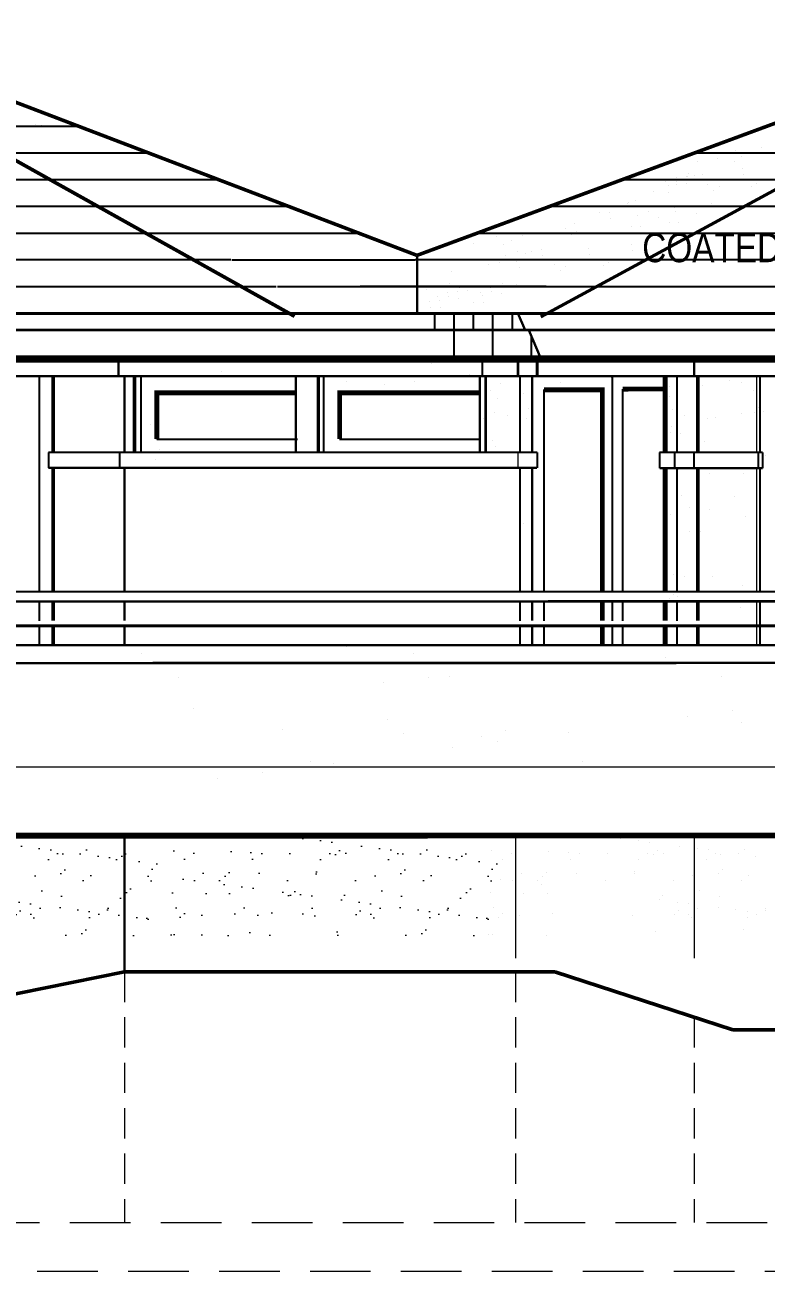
# Model space of a CAD drawing. Header units: inches. Extents: x 913 to 4010, y 85 to 6286.
# Drawn here: x 2356 to 2508.8, y 311.5 to 568.6 of the extents above; entities that cross this region are included whole.
import ezdxf

# ---------------------------------------------------------------- set-up
doc = ezdxf.new("R2010")
doc.units = ezdxf.units.IN
doc.header["$MEASUREMENT"] = 0
doc.linetypes.add('HIDDEN', pattern=[0.375, 0.25, -0.125])
doc.layers.add('FINISHED GRADE', color=3, linetype='Continuous', lineweight=50)
doc.layers.add('FOUNDATION', color=7, linetype='HIDDEN', lineweight=20)
for name, color, linetype in [('NORTH_ELEVATION', 7, 'Continuous'), ('SOUTH_ELEVATION', 7, 'Continuous'), ('SOUTH_ELEVATION_TEXT', 7, 'Continuous')]:
    doc.layers.add(name, color=color, linetype=linetype)
doc.styles.add('ARCHENT', font='technical.ttf', dxfattribs={"height": 6})

msp = doc.modelspace()

# ---------------------------------------------------------------- hatches: boundary and pattern name
at = {"layer": 'SOUTH_ELEVATION', "linetype": 'Continuous', "lineweight": 20, "ltscale": 0.75}
h = msp.add_hatch(dxfattribs=at)
h.set_pattern_fill('AR-SAND', scale=4.5, style=0)
h.set_pattern_definition([(142.51866, (2905.452, 1794.9066), (0.280646, 8.6708), [0, -6.84, 0, -7.65, 0, -7.3125]), (172.5187, (2905.452, 1794.907), (-7.96813, 12.69706), [0, -3.69, 0, -6.165, 0, -2.3625]), (212.51866, (2910.987, 1794.9084), (-14.013646, 0.0209), [0, -2.25, 0, -8.1, 0, -10.575]), (222.5187, (2910.987, 1794.908), (-13.52886, 3.94513), [0, -1.125, 0, -5.31, 0, -6.075])])
h.paths.add_polyline_path([(2315.32, 380.67), (2315.31, 401.66), (2384.94, 401.68), (2384.95, 380.69)])
h = msp.add_hatch(dxfattribs=at)
h.set_pattern_fill('AR-SAND', scale=4.5, style=0)
h.set_pattern_definition([(142.51866, (2975.571, 1794.9066), (0.280646, 8.6708), [0, -6.84, 0, -7.65, 0, -7.3125]), (172.5187, (2975.571, 1794.907), (-7.96813, 12.69706), [0, -3.69, 0, -6.165, 0, -2.3625]), (212.51866, (2981.106, 1794.9084), (-14.013646, 0.0209), [0, -2.25, 0, -8.1, 0, -10.575]), (222.5187, (2981.106, 1794.908), (-13.52886, 3.94513), [0, -1.125, 0, -5.31, 0, -6.075])])
h.paths.add_polyline_path([(2385.43, 380.67), (2385.43, 401.66), (2455.06, 401.68), (2455.07, 380.69)])

# ---------------------------------------------------------------- linework, layer by layer
at = {"layer": 'FINISHED GRADE', "color": 3}
for p, q in [((2376.49, 373.23), (2287.93, 355.23)), ((2465.19, 373.23), (2376.49, 373.23)), ((2501.95, 361.23), (2465.19, 373.23)), ((2590.78, 361.23), (2501.95, 361.23))]:
    msp.add_line(p, q, dxfattribs=at)
at = {"layer": 'FOUNDATION', "color": 7, "ltscale": 25}
for p, q in [((2376.49, 373.23), (2376.49, 321.48)), ((2457.08, 373.23), (2457.08, 321.48)), ((2493.95, 363.84), (2493.95, 321.48))]:
    msp.add_line(p, q, dxfattribs=at)
at = {"layer": 'NORTH_ELEVATION', "color": 93, "linetype": 'Continuous', "lineweight": 20, "ltscale": 0.5}
for p, q in [((2358.9, 550.47), (2358.9, 550.47)), ((2358.04, 547.96), (2358.04, 547.96)), ((2356.01, 547.57), (2356.01, 547.57)), ((2502.47, 542.64), (2502.47, 542.64)), ((2507.86, 543.29), (2507.86, 543.29)), ((2494.65, 540.52), (2494.65, 540.52)), ((2496.51, 542.29), (2496.51, 542.29)), ((2498.66, 541.05), (2498.66, 541.05)), ((2502.28, 540.51), (2502.28, 540.51)), ((2503.72, 541.41), (2503.72, 541.41)), ((2492.59, 537.41), (2492.59, 537.41)), ((2494.02, 537.59), (2494.02, 537.59)), ((2495.58, 537.84), (2495.58, 537.84)), ((2503.85, 538.92), (2503.85, 538.92)), ((2490.27, 537.15), (2490.27, 537.15)), ((2490.34, 535.73), (2490.34, 535.73)), ((2492.42, 535.91), (2492.42, 535.91)), ((2496.71, 535.69), (2496.71, 535.69)), ((2504.45, 536.49), (2504.45, 536.49)), ((2505.7, 535.25), (2505.7, 535.25)), ((2481.91, 532.29), (2481.91, 532.29)), ((2485.58, 534.15), (2485.58, 534.15)), ((2488.74, 534.05), (2488.74, 534.05)), ((2497.95, 534.46), (2497.95, 534.46)), ((2474.45, 529.81), (2474.45, 529.81)), ((2480.45, 531.92), (2480.45, 531.92)), ((2484.51, 530.2), (2484.51, 530.2)), ((2489.82, 530.89), (2489.82, 530.89)), ((2492.25, 531), (2492.25, 531)), ((2494.4, 529.76), (2494.4, 529.76)), ((2497.56, 531.69), (2497.56, 531.69)), ((2476.6, 528.57), (2476.6, 528.57)), ((2486.66, 528.96), (2486.66, 528.96)), ((2490.72, 527.9), (2490.72, 527.9)), ((2454.99, 525.77), (2454.99, 525.77)), ((2458.55, 525.19), (2458.55, 525.19)), ((2467.32, 526.58), (2467.32, 526.58)), ((2468.56, 525.34), (2468.56, 525.34)), ((2482.98, 527.1), (2482.98, 527.1)), ((2462.56, 522.24), (2462.56, 522.24)), ((2472.22, 522.48), (2472.22, 522.48)), ((2481.08, 523.35), (2481.08, 523.35)), ((2436.96, 520.9), (2436.96, 520.9)), ((2453.76, 519.49), (2453.76, 519.49)), ((2455.11, 521.09), (2455.11, 521.09)), ((2457.26, 519.85), (2457.26, 519.85)), ((2460.43, 521.78), (2460.43, 521.78)), ((2473.94, 520.12), (2473.94, 520.12)), ((2443.83, 517.73), (2443.83, 517.73)), ((2451.44, 519.23), (2451.44, 519.23)), ((2465.08, 519.25), (2465.08, 519.25)), ((2466.33, 518.01), (2466.33, 518.01)), ((2475.19, 518.89), (2475.19, 518.89)), ((2439.6, 514.67), (2439.6, 514.67)), ((2451.98, 514.37), (2451.98, 514.37)), ((2454.31, 514.62), (2454.31, 514.62)), ((2457.3, 515.05), (2457.3, 515.05)), ((2438.78, 513.94), (2438.78, 513.94)), ((2443.12, 513.49), (2443.12, 513.49)), ((2445.27, 512.25), (2445.27, 512.25)), ((2454.13, 513.13), (2454.13, 513.13)), ((2439.45, 511.63), (2439.45, 511.63)), ((2441.6, 510.39), (2441.6, 510.39)), ((2450.46, 511.27), (2450.46, 511.27))]:
    msp.add_line(p, q, dxfattribs=at)
at = {"layer": 'NORTH_ELEVATION', "color": 93, "linetype": 'Continuous', "ltscale": 0.5}
for p, q in [((2367.14, 547.66), (2211.19, 547.66)), ((2381.54, 542.16), (2197.11, 542.16)), ((2678.75, 542.16), (2493.92, 542.16)), ((2395.95, 536.66), (2183.03, 536.66)), ((2665.55, 536.66), (2479.02, 536.66)), ((2410.35, 531.16), (2168.94, 531.16)), ((2652.35, 531.16), (2464.13, 531.16)), ((2154.86, 525.66), (2424.76, 525.66)), ((2449.23, 525.66), (2639.15, 525.66)), ((2398.38, 520.16), (2140.78, 520.16)), ((2398.58, 520.16), (2436.41, 520.16)), ((2625.95, 520.16), (2436.41, 520.16)), ((2126.7, 514.66), (2407.73, 514.66)), ((2408, 514.66), (2444.63, 514.66)), ((2463.45, 514.66), (2425.06, 514.66)), ((2436.41, 514.66), (2612.75, 514.66)), ((2440.4, 509.16), (2440.4, 505.65)), ((2444.36, 509.16), (2444.36, 505.65)), ((2448.4, 509.16), (2448.4, 505.65)), ((2452.36, 509.16), (2452.36, 505.65)), ((2456.4, 509.16), (2456.4, 505.65)), ((2431, 505.66), (3588.17, 505.66))]:
    msp.add_line(p, q, dxfattribs=at)
at = {"layer": 'NORTH_ELEVATION', "color": 93, "linetype": 'Continuous', "lineweight": 30, "ltscale": 0.5}
msp.add_line((1372.12, 509.16), (3589.58, 509.16), dxfattribs=at)
at = {"layer": 'NORTH_ELEVATION', "color": 49, "linetype": 'Continuous', "ltscale": 0.5}
for p, q in [((2444.36, 505.55), (2444.36, 499.55)), ((2452.36, 505.55), (2452.36, 499.55)), ((2460.36, 504.46), (2460.36, 499.55)), ((2375.26, 499.62), (2656.43, 499.62)), ((2383.16, 483.17), (2412.16, 483.17)), ((2420.84, 483.17), (2449.84, 483.17)), ((2382.93, 478.88), (2382.93, 478.88, 1)), ((2508.07, 480.38, 1), (2486.78, 480.38, 1)), ((2493.87, 480.38, 1), (2493.87, 477.13, 0.88)), ((2507.15, 480.38), (2507.15, 477.13, 0.88))]:
    msp.add_line(p, q, dxfattribs=at)
at = {"layer": 'NORTH_ELEVATION', "color": 49, "linetype": 'Continuous', "ltscale": 0.25}
msp.add_line((2450.21, 499.66), (2450.21, 496.16), dxfattribs=at)
at = {"layer": 'NORTH_ELEVATION', "color": 7, "linetype": 'Continuous', "lineweight": 20, "ltscale": 0.5}
for p, q in [((2457.62, 499.66), (2457.62, 496.16)), ((2457.62, 480.38), (2457.62, 477.21, -0.04)), ((2506.86, 451.66, 0.17), (2506.86, 477.13, 0.88)), ((2506.86, 440.62, -0.14), (2506.86, 449.67, 0.11)), ((2504.91, 440.86), (2504.91, 440.86)), ((2379.94, 438.82), (2379.94, 438.82)), ((2435.99, 438.92), (2435.99, 438.92)), ((2488.12, 438.13), (2488.12, 438.13)), ((2387.53, 433.99), (2387.53, 433.99)), ((2429.98, 432.93), (2429.98, 432.93)), ((2439.23, 434), (2439.23, 434)), ((2443.58, 434.09), (2443.58, 434.09)), ((2499.64, 434.19), (2499.64, 434.19)), ((2390.78, 427.62), (2390.78, 427.62)), ((2501.85, 427.06), (2501.85, 427.06)), ((2430.7, 425.37), (2430.7, 425.37)), ((2492.48, 425.82), (2492.48, 425.82)), ((2503.69, 424.77), (2503.69, 424.77)), ((2409.03, 423.24), (2409.03, 423.24)), ((2434.01, 422.33), (2434.01, 422.33)), ((2450.1, 421.79), (2450.1, 421.79)), ((2455.07, 423.02), (2455.07, 423.02)), ((2468.03, 422.61), (2468.03, 422.61)), ((2444.03, 419.45), (2444.03, 419.45)), ((2453.4, 420.68), (2453.4, 420.68)), ((2414.86, 416.58), (2414.86, 416.58)), ((2470.91, 416.68), (2470.91, 416.68)), ((2401.26, 415.42), (2401.26, 415.42)), ((2404.95, 414.3), (2404.95, 414.3)), ((2419.58, 416.23), (2419.58, 416.23)), ((2457.31, 415.52), (2457.31, 415.52)), ((2395.58, 413.07), (2395.58, 413.07))]:
    msp.add_line(p, q, dxfattribs=at)
at = {"layer": 'NORTH_ELEVATION', "color": 7, "linetype": 'Continuous', "ltscale": 0.5}
for p, q in [((2358.89, 496.16, -0.38), (2358.89, 451.66, -0.38)), ((2379.93, 480.3), (2379.93, 496.08)), ((2417.59, 480.39), (2417.59, 496.17)), ((2458.02, 496.16), (2458.02, 480.38)), ((2477.06, 496.08, -1), (2477.06, 451.66, -1)), ((2507.56, 480.38), (2507.56, 496.16)), ((2462.96, 493.39), (2462.96, 451.66)), ((2479.2, 493.47, -0.34), (2479.2, 451.66, -0.34)), ((2450.21, 480.38), (2360.78, 480.38, -0.21)), ((2361.79, 480.38, 1.38), (2360.78, 480.38, 1.38)), ((2360.78, 480.38, 1.38), (2360.78, 477.21, 1.38)), ((2382.93, 480.38), (2361.79, 480.38)), ((2375.45, 480.38), (2375.45, 477.21, 1.96)), ((2461.55, 480.38), (2450.21, 480.38)), ((2461.55, 480.38), (2461.55, 477.21)), ((2486.78, 480.38), (2486.8, 477.13)), ((2489.88, 480.38), (2489.88, 477.13, 0.88)), ((2508.07, 480.38), (2508.07, 477.13, 0.88)), ((2458.02, 477.21, -0.04), (2458.02, 451.66, -0.01)), ((2507.56, 451.66, 0.17), (2507.56, 477.13, 0.88)), ((2358.89, 449.65, -0.38), (2358.89, 445.66, -0.38)), ((2458.02, 449.67, -0.01), (2458.02, 445.66, 0)), ((2462.96, 449.67), (2462.96, 445.66)), ((2477.06, 449.67, -1), (2477.06, 445.66, -1)), ((2479.2, 449.67, -0.34), (2479.2, 445.66, -0.34)), ((2507.56, 440.62, -0.14), (2507.56, 449.68, 0.11)), ((2358.89, 444.64, -0.38), (2358.89, 440.62, -0.38)), ((2458.02, 444.64, 0), (2458.02, 440.62, 0.01)), ((2462.96, 444.64), (2462.96, 440.62)), ((2477.06, 444.64, -1), (2477.06, 440.62, -1)), ((2479.2, 444.64, -0.34), (2479.2, 440.62, -0.34))]:
    msp.add_line(p, q, dxfattribs=at)
at = {"layer": 'NORTH_ELEVATION', "color": 49, "linetype": 'Continuous', "lineweight": 20, "ltscale": 0.5}
msp.add_line((2506.86, 480.38), (2506.86, 496.16), dxfattribs=at)
at = {"layer": 'NORTH_ELEVATION', "color": 47, "linetype": 'Continuous', "ltscale": 0.5}
for p, q in [((2383.16, 483.17), (2383.16, 492.68)), ((2411.79, 492.68, 42.21), (2383.16, 492.68, 43.09)), ((2411.79, 492.68, -2.86), (2383.24, 492.68, -1.98))]:
    msp.add_line(p, q, dxfattribs=at)
at = {"layer": 'NORTH_ELEVATION', "color": 103, "linetype": 'Continuous', "ltscale": 0.5}
msp.add_line((3651.72, 451.66), (2195.88, 451.66), dxfattribs=at)
at = {"layer": 'NORTH_ELEVATION', "color": 103, "linetype": 'Continuous', "lineweight": 40, "ltscale": 0.5}
msp.add_line((3649.22, 444.64), (2198.6, 444.64), dxfattribs=at)
at = {"layer": 'NORTH_ELEVATION', "linetype": 'HIDDEN', "lineweight": 5, "ltscale": 100}
for p, q in [((2457.08, 401.05), (2457.08, 373.23)), ((2493.95, 401.05), (2493.95, 363.84))]:
    msp.add_line(p, q, dxfattribs=at)
at = {"layer": 'NORTH_ELEVATION', "linetype": 'HIDDEN', "lineweight": 5, "ltscale": 50}
for p, q in [((2158.99, 321.48), (3034.71, 321.48)), ((2170.99, 311.48), (3039.32, 311.48))]:
    msp.add_line(p, q, dxfattribs=at)
at = {"layer": 'NORTH_ELEVATION', "color": 93, "linetype": 'Continuous', "ltscale": 0.5}
for points, const_width in [([(2304.74, 568.23), (2411.55, 508.48)], 0.75), ([(2313.25, 568.23), (2436.79, 521.06)], 0.75), ([(2564.25, 568.12), (2436.79, 521.06)], 0.75), ([(1408.4, 509.04), (3589.53, 509.04)], 0.5), ([(1407.04, 505.66), (3588.17, 505.67)], 0.5)]:
    msp.add_lwpolyline(points, dxfattribs=dict(at, const_width=const_width))
at = {"layer": 'NORTH_ELEVATION', "color": 7, "linetype": 'Continuous', "ltscale": 0.5}
for points, const_width in [([(2376.26, 499.62), (2375.27, 499.62), (2375.27, 495.91)], 0.5), ([(2458.43, 499.7), (2457.62, 499.66), (2457.62, 496.16)], 0.5), ([(2493.94, 498.99), (2493.94, 496.41)], 0.5), ([(2450.96, 496.16), (1426.21, 496.16)], 0.5), ([(2371.24, 496.16), (2457, 496.16)], 0.5), ([(2450.96, 496.16), (2450.96, 480.38)], 0.5), ([(3651.72, 440.62), (2195.99, 440.62), (2195.99, 436.91)], 0.5), ([(2195.99, 436.91), (3651.72, 437.16)], 0.5), ([(3649.47, 401.64), (2199.1, 401.16)], 1)]:
    msp.add_lwpolyline(points, dxfattribs=dict(at, const_width=const_width))
at = {"layer": 'NORTH_ELEVATION', "color": 49, "linetype": 'Continuous', "ltscale": 0.5, "const_width": 0.5}
msp.add_lwpolyline([(2658.3, 496.16), (2450.21, 496.16)], dxfattribs=at)
at = {"layer": 'NORTH_ELEVATION', "color": 7, "linetype": 'Continuous', "ltscale": 0.5}
for points, const_width, elevation in [([(2487.95, 496.16), (2487.95, 480.38)], 1, -0.12), ([(2462.96, 493.31), (2475.01, 493.31), (2475.01, 451.66)], 1, -0.34), ([(2487.84, 493.48), (2479.2, 493.47)], 1, -2.76), ([(2411.79, 492.68), (2383.16, 492.68), (2383.16, 483.17)], 1, 45), ([(2449.72, 492.68), (2420.84, 492.68), (2420.84, 483.17)], 1, 45), ([(2360.78, 477.21), (2461.55, 477.21)], 0.5, -0.04), ([(2486.8, 477.13), (2508.07, 477.13)], 0.5, 0.88), ([(2487.95, 477.13), (2487.95, 451.66)], 1, -0.12), ([(2475.01, 449.67), (2475.01, 445.66)], 1, -0.34), ([(2487.95, 449.67), (2487.95, 445.66)], 1, -0.12), ([(2475.01, 444.64), (2475.01, 440.62)], 1, -0.34), ([(2487.95, 444.64), (2487.95, 440.62)], 1, -0.12)]:
    msp.add_lwpolyline(points, dxfattribs=dict(at, const_width=const_width, elevation=elevation))
at = {"layer": 'NORTH_ELEVATION', "color": 103, "linetype": 'Continuous', "ltscale": 0.5, "const_width": 0.5}
msp.add_lwpolyline([(2195.88, 449.62), (3651.72, 449.87)], dxfattribs=at)
at = {"layer": 'SOUTH_ELEVATION', "color": 93, "linetype": 'Continuous', "lineweight": 40, "ltscale": 50}
msp.add_line((2462.36, 508.4), (2572.28, 568.12, 1), dxfattribs=at)
at = {"layer": 'SOUTH_ELEVATION', "color": 93, "linetype": 'Continuous', "lineweight": 20, "ltscale": 0.5}
for p, q in [((2359.35, 547.94), (2359.35, 547.94)), ((2504.89, 542.12), (2504.89, 542.12)), ((2492.77, 538.02), (2492.77, 538.02)), ((2488.12, 536.21), (2488.12, 536.21)), ((2490.4, 536.3), (2490.4, 536.3)), ((2499.13, 535.17), (2499.13, 535.17)), ((2506.87, 535.97), (2506.87, 535.97)), ((2487, 531.07), (2487, 531.07)), ((2490.1, 530.06), (2490.1, 530.06)), ((2496.39, 531.35), (2496.39, 531.35)), ((2482.36, 529.26), (2482.36, 529.26)), ((2453.22, 524.98), (2453.22, 524.98)), ((2469.74, 526.06), (2469.74, 526.06)), ((2456.37, 524.09), (2456.37, 524.09)), ((2452.97, 520.15), (2452.97, 520.15)), ((2455.25, 520.24), (2455.25, 520.24)), ((2457.61, 521.96), (2457.61, 521.96)), ((2459.26, 521.45), (2459.26, 521.45)), ((2476.36, 519.6), (2476.36, 519.6)), ((2457.84, 518.49), (2457.84, 518.49)), ((2467.5, 518.73), (2467.5, 518.73)), ((2445.62, 514.36), (2445.62, 514.36)), ((2454.48, 515.24), (2454.48, 515.24)), ((2456.13, 514.72), (2456.13, 514.72)), ((2440.98, 512.55), (2440.98, 512.55)), ((2443.26, 512.64), (2443.26, 512.64)), ((2447.27, 513.85), (2447.27, 513.85)), ((2449.84, 513.43), (2449.84, 513.43)), ((2452.12, 513.52), (2452.12, 513.52))]:
    msp.add_line(p, q, dxfattribs=at)
at = {"layer": 'SOUTH_ELEVATION', "color": 93, "linetype": 'Continuous', "lineweight": 20, "ltscale": 0.75}
for p, q in [((2504.06, 537.69, 1), (2504.06, 537.69, 1)), ((2488.66, 535.47, 1), (2488.66, 535.47, 1)), ((2492.33, 537.32, 1), (2492.33, 537.32, 1)), ((2476.52, 529.98, 1), (2476.52, 529.98, 1)), ((2480.19, 531.84, 1), (2480.19, 531.84, 1)), ((2481.04, 527.11, 1), (2481.04, 527.11, 1)), ((2488.78, 527.91, 1), (2488.78, 527.91, 1)), ((2448.47, 523.42, 1), (2448.47, 523.42, 1)), ((2454.62, 523.25, 1), (2454.62, 523.25, 1)), ((2481.29, 522.12, 1), (2481.29, 522.12, 1)), ((2462.77, 521, 1), (2462.77, 521, 1)), ((2472.43, 521.24, 1), (2472.43, 521.24, 1)), ((2443.48, 515.29, 1), (2443.48, 515.29, 1)), ((2454.05, 514.54, 1), (2454.05, 514.54, 1)), ((2441.51, 511.81, 1), (2441.51, 511.81, 1)), ((2445.19, 513.66, 1), (2445.19, 513.66, 1)), ((2450.37, 512.68, 1), (2450.37, 512.68, 1)), ((2439.66, 510.4, 1), (2439.66, 510.4, 1)), ((2448.52, 511.27, 1), (2448.52, 511.27, 1))]:
    msp.add_line(p, q, dxfattribs=at)
at = {"layer": 'SOUTH_ELEVATION', "color": 31, "linetype": 'Continuous', "lineweight": 20, "ltscale": 0.5}
msp.add_line((2469.28, 527.6), (2469.28, 527.6), dxfattribs=at)
at = {"layer": 'SOUTH_ELEVATION', "color": 93, "linetype": 'Continuous', "lineweight": 30, "ltscale": 50}
for p, q in [((2436.8, 520.92), (2436.8, 509.16)), ((2459.1, 505.66), (2457.61, 509.16)), ((2459.1, 505.66), (2459.85, 505.66))]:
    msp.add_line(p, q, dxfattribs=at)
at = {"layer": 'SOUTH_ELEVATION', "color": 7, "linetype": 'Continuous', "lineweight": 30, "ltscale": 50}
for p, q in [((2462.35, 499.77), (2459.85, 505.66)), ((2411.79, 496.15), (2411.79, 480.37)), ((2449.72, 496.17), (2449.72, 480.39))]:
    msp.add_line(p, q, dxfattribs=at)
at = {"layer": 'SOUTH_ELEVATION', "color": 49, "linetype": 'Continuous', "ltscale": 0.75}
for p, q in [((2456.08, 499.36, 1), (2456.08, 499.36, 1)), ((2468.55, 499.19, 1), (2468.55, 499.19, 1)), ((2471.79, 499.56, 1), (2471.79, 499.56, 1)), ((2487.13, 499.48, 1), (2487.13, 499.48, 1)), ((2439.87, 498.77, 1), (2439.87, 498.77, 1)), ((2447.52, 496.42, 1), (2447.52, 496.42, 1)), ((2436.25, 494.94, 1), (2436.25, 494.94, 1)), ((2444.4, 496.01, 1), (2444.4, 496.01, 1)), ((2452.79, 495.98, 1), (2452.79, 495.98, 1)), ((2453.03, 496.08, 1), (2453.03, 496.08, 1)), ((2466.38, 494.77, 1), (2466.38, 494.77, 1)), ((2476.8, 495.77, 1), (2476.8, 495.77, 1)), ((2479.9, 493.93, 1), (2479.9, 493.93, 1)), ((2463.69, 493.35, 1), (2463.69, 493.35, 1)), ((2487.59, 493.19, 1), (2487.59, 493.19, 1)), ((2450.49, 487.37, 1), (2450.49, 487.37, 1)), ((2487.51, 487.92, 1), (2487.51, 487.92, 1)), ((2489.91, 479.78, 1), (2489.91, 479.78, 1))]:
    msp.add_line(p, q, dxfattribs=at)
at = {"layer": 'SOUTH_ELEVATION', "color": 7, "linetype": 'Continuous', "lineweight": 20, "ltscale": 0.5}
for p, q in [((2396.54, 497), (2396.54, 497)), ((2378.49, 493.89), (2378.49, 493.89)), ((2422.2, 495.04), (2422.2, 495.04)), ((2430.04, 494.38), (2430.04, 494.38)), ((2488.8, 494.05), (2488.8, 494.05)), ((2488.76, 492.02), (2488.76, 492.02)), ((2452.76, 488.69), (2452.76, 488.69)), ((2381.82, 486.15), (2381.82, 486.15)), ((2383.63, 481.05), (2383.63, 481.05)), ((2449.28, 483.19), (2449.28, 483.19)), ((2490.71, 476.89), (2490.71, 476.89)), ((2491.42, 471.61), (2491.42, 471.61)), ((2490.42, 468.22), (2490.42, 468.22)), ((2489.15, 467.54), (2489.15, 467.54)), ((2489.69, 455.13), (2489.69, 455.13)), ((2492.03, 454.82), (2492.03, 454.82)), ((2488.81, 450.25), (2488.81, 450.25)), ((2489.64, 451.01), (2489.64, 451.01)), ((2490.61, 450.57), (2490.61, 450.57)), ((2459.05, 372.97), (2459.05, 372.97)), ((2459.15, 373.56), (2459.15, 373.56))]:
    msp.add_line(p, q, dxfattribs=at)
at = {"layer": 'SOUTH_ELEVATION', "color": 7, "linetype": 'Continuous', "lineweight": 30, "ltscale": 0.5}
for p, q in [((2378.52, 480.39), (2378.52, 496.17)), ((2416.45, 480.39), (2416.45, 496.17))]:
    msp.add_line(p, q, dxfattribs=at)
at = {"layer": 'SOUTH_ELEVATION', "color": 7, "linetype": 'Continuous', "lineweight": 20, "ltscale": 0.75}
for p, q in [((2454.03, 494.7, 1), (2454.03, 494.7, 1)), ((2495.6, 494.13, 1), (2495.6, 494.13, 1)), ((2501.16, 495.24, 1), (2501.16, 495.24, 1)), ((2503.75, 494.84, 1), (2503.75, 494.84, 1)), ((2452.02, 493.16, 1), (2452.02, 493.16, 1)), ((2453.45, 491.63, 1), (2453.45, 491.63, 1)), ((2458.76, 492.58, 1), (2458.76, 492.58, 1)), ((2506.28, 493.23, 1), (2506.28, 493.23, 1)), ((2459.87, 489.49, 1), (2459.87, 489.49, 1)), ((2489.58, 489.35, 1), (2489.58, 489.35, 1)), ((2506.39, 488.64, 1), (2506.39, 488.64, 1)), ((2507.13, 489.77, 1), (2507.13, 489.77, 1)), ((2508.24, 488.76, 1), (2508.24, 488.76, 1)), ((2379.8, 487.21), (2379.8, 487.21)), ((2455.37, 488.01, 1), (2455.37, 488.01, 1)), ((2459.33, 487.32, 1), (2459.33, 487.32, 1)), ((2490.24, 486.51, 1), (2490.24, 486.51, 1)), ((2491.9, 488, 1), (2491.9, 488, 1)), ((2496.7, 487.39, 1), (2496.7, 487.39, 1)), ((2498.39, 487.59, 1), (2498.39, 487.59, 1)), ((2503.72, 488.51, 1), (2503.72, 488.51, 1)), ((2489.09, 484.5, 1), (2489.09, 484.5, 1)), ((2489.3, 485.71, 1), (2489.3, 485.71, 1)), ((2490.2, 483.49, 1), (2490.2, 483.49, 1)), ((2491.07, 484.3, 1), (2491.07, 484.3, 1)), ((2452.34, 482.86, 1), (2452.34, 482.86, 1)), ((2453.06, 481.62, 1), (2453.06, 481.62, 1)), ((2457.93, 482.26, 1), (2457.93, 482.26, 1)), ((2495.98, 482.57, 1), (2495.98, 482.57, 1)), ((2508.59, 479.81, 1), (2508.59, 479.81, 1)), ((2497.04, 476.1, 1), (2497.04, 476.1, 1)), ((2504.2, 476.14, 1), (2504.2, 476.14, 1)), ((2502.26, 471.31, 1), (2502.26, 471.31, 1)), ((2492.97, 469.02, 1), (2492.97, 469.02, 1)), ((2497.15, 468.7, 1), (2497.15, 468.7, 1)), ((2458.68, 465.76, 1), (2458.68, 465.76, 1)), ((2494.88, 467.21, 1), (2494.88, 467.21, 1)), ((2504.49, 467.21, 1), (2504.49, 467.21, 1)), ((2492.92, 464.13, 1), (2492.92, 464.13, 1)), ((2495.24, 464.03, 1), (2495.24, 464.03, 1)), ((2497.81, 454.77, 1), (2497.81, 454.77, 1)), ((2503.97, 453.02, 1), (2503.97, 453.02, 1)), ((2503.55, 448.38, 1), (2503.55, 448.38, 1)), ((2471.95, 401.41), (2471.95, 401.41)), ((2472.67, 401.57), (2472.67, 401.57)), ((2478.79, 400.76), (2478.79, 400.76)), ((2482.44, 400.28), (2482.44, 400.28)), ((2484.79, 399.98), (2484.79, 399.98)), ((2490.9, 399.17), (2490.9, 399.17)), ((2494.56, 398.69), (2494.56, 398.69)), ((2452.19, 398.2), (2452.19, 398.2)), ((2454.4, 396.47), (2454.4, 396.47)), ((2456.3, 397.68), (2456.3, 397.68)), ((2463.96, 398.06), (2463.96, 398.06)), ((2468.04, 397.82), (2468.04, 397.82)), ((2468.41, 396.45), (2468.41, 396.45)), ((2470.31, 397.66), (2470.31, 397.66)), ((2476.12, 397.62), (2476.12, 397.62)), ((2482.43, 396.43), (2482.43, 396.43)), ((2484.32, 397.64), (2484.32, 397.64)), ((2485.48, 397.46), (2485.48, 397.46)), ((2486.31, 398.22), (2486.31, 398.22)), ((2487.63, 397.68), (2487.63, 397.68)), ((2496.44, 396.41), (2496.44, 396.41)), ((2496.9, 398.39), (2496.9, 398.39)), ((2498.34, 397.62), (2498.34, 397.62)), ((2499.41, 397.54), (2499.41, 397.54)), ((2503.01, 397.58), (2503.01, 397.58)), ((2504.32, 398.38), (2504.32, 398.38)), ((2506.67, 397.1), (2506.67, 397.1)), ((2458.26, 393.55), (2458.26, 393.55)), ((2463.56, 393.71), (2463.56, 393.71)), ((2469.77, 393.61), (2469.77, 393.61)), ((2481.55, 393.46), (2481.55, 393.46)), ((2481.57, 393.87), (2481.57, 393.87)), ((2499.01, 393.52), (2499.01, 393.52)), ((2499.84, 394.28), (2499.84, 394.28)), ((2454.07, 392.36), (2454.07, 392.36)), ((2456.41, 392.05), (2456.41, 392.05)), ((2461.58, 392.1), (2461.58, 392.1)), ((2462.53, 391.25), (2462.53, 391.25)), ((2462.73, 392.95), (2462.73, 392.95)), ((2475.6, 392.08), (2475.6, 392.08)), ((2489.61, 392.06), (2489.61, 392.06)), ((2493.7, 393.03), (2493.7, 393.03)), ((2503.62, 392.03), (2503.62, 392.03)), ((2505.21, 393.09), (2505.21, 393.09)), ((2451.9, 389.53), (2451.9, 389.53)), ((2458.82, 389.36), (2458.82, 389.36)), ((2463.68, 389.39), (2463.68, 389.39)), ((2487.35, 389.01), (2487.35, 389.01)), ((2495.1, 389.93), (2495.1, 389.93)), ((2499.13, 388.87), (2499.13, 388.87)), ((2452.67, 386.41), (2452.67, 386.41)), ((2486.75, 388.07), (2486.75, 388.07)), ((2490.41, 387.59), (2490.41, 387.59)), ((2490.62, 385.82), (2490.62, 385.82)), ((2492.75, 387.28), (2492.75, 387.28)), ((2494.71, 386.35), (2494.71, 386.35)), ((2498.87, 386.48), (2498.87, 386.48)), ((2502.53, 386), (2502.53, 386)), ((2504.87, 385.69), (2504.87, 385.69)), ((2508.63, 385.98), (2508.63, 385.98)), ((2508.72, 386.33), (2508.72, 386.33)), ((2453.51, 384.5), (2453.51, 384.5)), ((2454.34, 385.26), (2454.34, 385.26)), ((2457.98, 384.88), (2457.98, 384.88)), ((2464.78, 385.18), (2464.78, 385.18)), ((2481.27, 384.79), (2481.27, 384.79)), ((2489.79, 385.06), (2489.79, 385.06)), ((2492.81, 385.14), (2492.81, 385.14)), ((2493.42, 384.36), (2493.42, 384.36)), ((2504.93, 384.42), (2504.93, 384.42)), ((2506.82, 385.12), (2506.82, 385.12)), ((2451.62, 380.86), (2451.62, 380.86)), ((2452.27, 380.95), (2452.27, 380.95)), ((2463.4, 380.72), (2463.4, 380.72)), ((2485.88, 381.47), (2485.88, 381.47)), ((2504.15, 381.88), (2504.15, 381.88))]:
    msp.add_line(p, q, dxfattribs=at)
at = {"layer": 'SOUTH_ELEVATION', "color": 37, "linetype": 'Continuous', "ltscale": 0.5}
for p, q in [((2458.02, 496.16), (2458.02, 480.38)), ((2490.4, 496.16), (2490.4, 480.41)), ((2490.4, 477.13, 0.88), (2490.4, 451.66, 0.17)), ((2490.4, 449.67, 0.11), (2490.4, 445.66, 0)), ((2490.4, 444.64, -0.03), (2490.4, 440.62, -0.14))]:
    msp.add_line(p, q, dxfattribs=at)
at = {"layer": 'SOUTH_ELEVATION', "color": 37, "linetype": 'Continuous', "lineweight": 20, "ltscale": 0.5}
for p, q in [((2458.02, 496.16), (2458.02, 480.41)), ((2458.02, 477.21, -0.04), (2458.02, 451.66, -0.01)), ((2458.02, 449.67, 0), (2458.02, 446.37))]:
    msp.add_line(p, q, dxfattribs=at)
at = {"layer": 'SOUTH_ELEVATION', "color": 37, "linetype": 'Continuous', "ltscale": 0.75}
msp.add_line((2422.16, 440.36), (2422.16, 440.36), dxfattribs=at)
at = {"layer": 'SOUTH_ELEVATION', "color": 49, "linetype": 'Continuous', "lineweight": 35, "ltscale": 0.5}
msp.add_line((3649.47, 401.64), (2299.96, 401.66), dxfattribs=at)
at = {"layer": 'SOUTH_ELEVATION', "color": 7, "linetype": 'Continuous', "ltscale": 0.5}
for points, const_width in [([(3584.21, 499.66), (1424.57, 499.66)], 1.5), ([(2494.68, 496.25), (2494.68, 480.38)], 0.75), ([(2494.68, 477.13), (2494.68, 451.66)], 0.75), ([(2494.68, 449.67), (2494.68, 445.66)], 0.75), ([(2494.68, 444.64), (2494.68, 440.62)], 0.75), ([(3381.45, 401.49), (2287.93, 401.49)], 0.5)]:
    msp.add_lwpolyline(points, dxfattribs=dict(at, const_width=const_width))
at = {"layer": 'SOUTH_ELEVATION', "color": 7, "linetype": 'Continuous', "ltscale": 0.75, "const_width": 0.625}
msp.add_lwpolyline([(2461.55, 499.66), (2461.55, 496.16)], dxfattribs=at)
at = {"layer": 'SOUTH_ELEVATION', "color": 47, "linetype": 'Continuous', "ltscale": 0.5, "const_width": 0.75, "elevation": -0.38}
for points in [[(2361.79, 496.16), (2361.79, 480.38)], [(2361.79, 477.21), (2361.79, 451.66)], [(2361.79, 449.65), (2361.79, 445.66)], [(2361.79, 444.64), (2361.79, 440.62)]]:
    msp.add_lwpolyline(points, dxfattribs=at)
at = {"layer": 'SOUTH_ELEVATION', "color": 37, "linetype": 'Continuous', "ltscale": 0.5, "const_width": 0.5}
for points in [[(2376.49, 496.16), (2376.49, 480.38)], [(2460.56, 496.16), (2460.56, 480.38)], [(2376.49, 477.21), (2376.49, 451.66)], [(2460.56, 477.26), (2460.56, 451.66)], [(2376.49, 449.65), (2376.49, 445.66)], [(2460.56, 449.67), (2460.56, 445.66)], [(2376.49, 444.64), (2376.49, 440.62)], [(2460.56, 444.64), (2460.56, 440.62)], [(2376.49, 401.7), (2376.49, 373.23)]]:
    msp.add_lwpolyline(points, dxfattribs=at)
at = {"layer": 'SOUTH_ELEVATION', "color": 37, "linetype": 'Continuous', "ltscale": 0.5, "const_width": 0.75, "elevation": -1.71}
msp.add_lwpolyline([(2378.52, 496.17), (2378.52, 480.39)], dxfattribs=at)
at = {"layer": 'SOUTH_ELEVATION', "color": 7, "linetype": 'Continuous', "ltscale": 0.5, "const_width": 0.75, "elevation": -1.71}
msp.add_lwpolyline([(2416.45, 496.17), (2416.45, 480.39)], dxfattribs=at)
at = {"layer": 'SOUTH_ELEVATION_TEXT', "color": 1, "linetype": 'Continuous', "lineweight": 5, "ltscale": 100}
msp.add_line((3737.39, 415.49), (2120.89, 415.48), dxfattribs=at)

# ---------------------------------------------------------------- texts
at = {"layer": 'SOUTH_ELEVATION_TEXT', "color": 7, "linetype": 'Continuous', "ltscale": 0.5, "insert": (2522.95, 522.61), "char_height": 6, "width": 84, "attachment_point": 5, "style": 'ARCHENT'}
msp.add_mtext('COATED  METAL  FACIA', dxfattribs=at)

doc.saveas('drawing.dxf')
